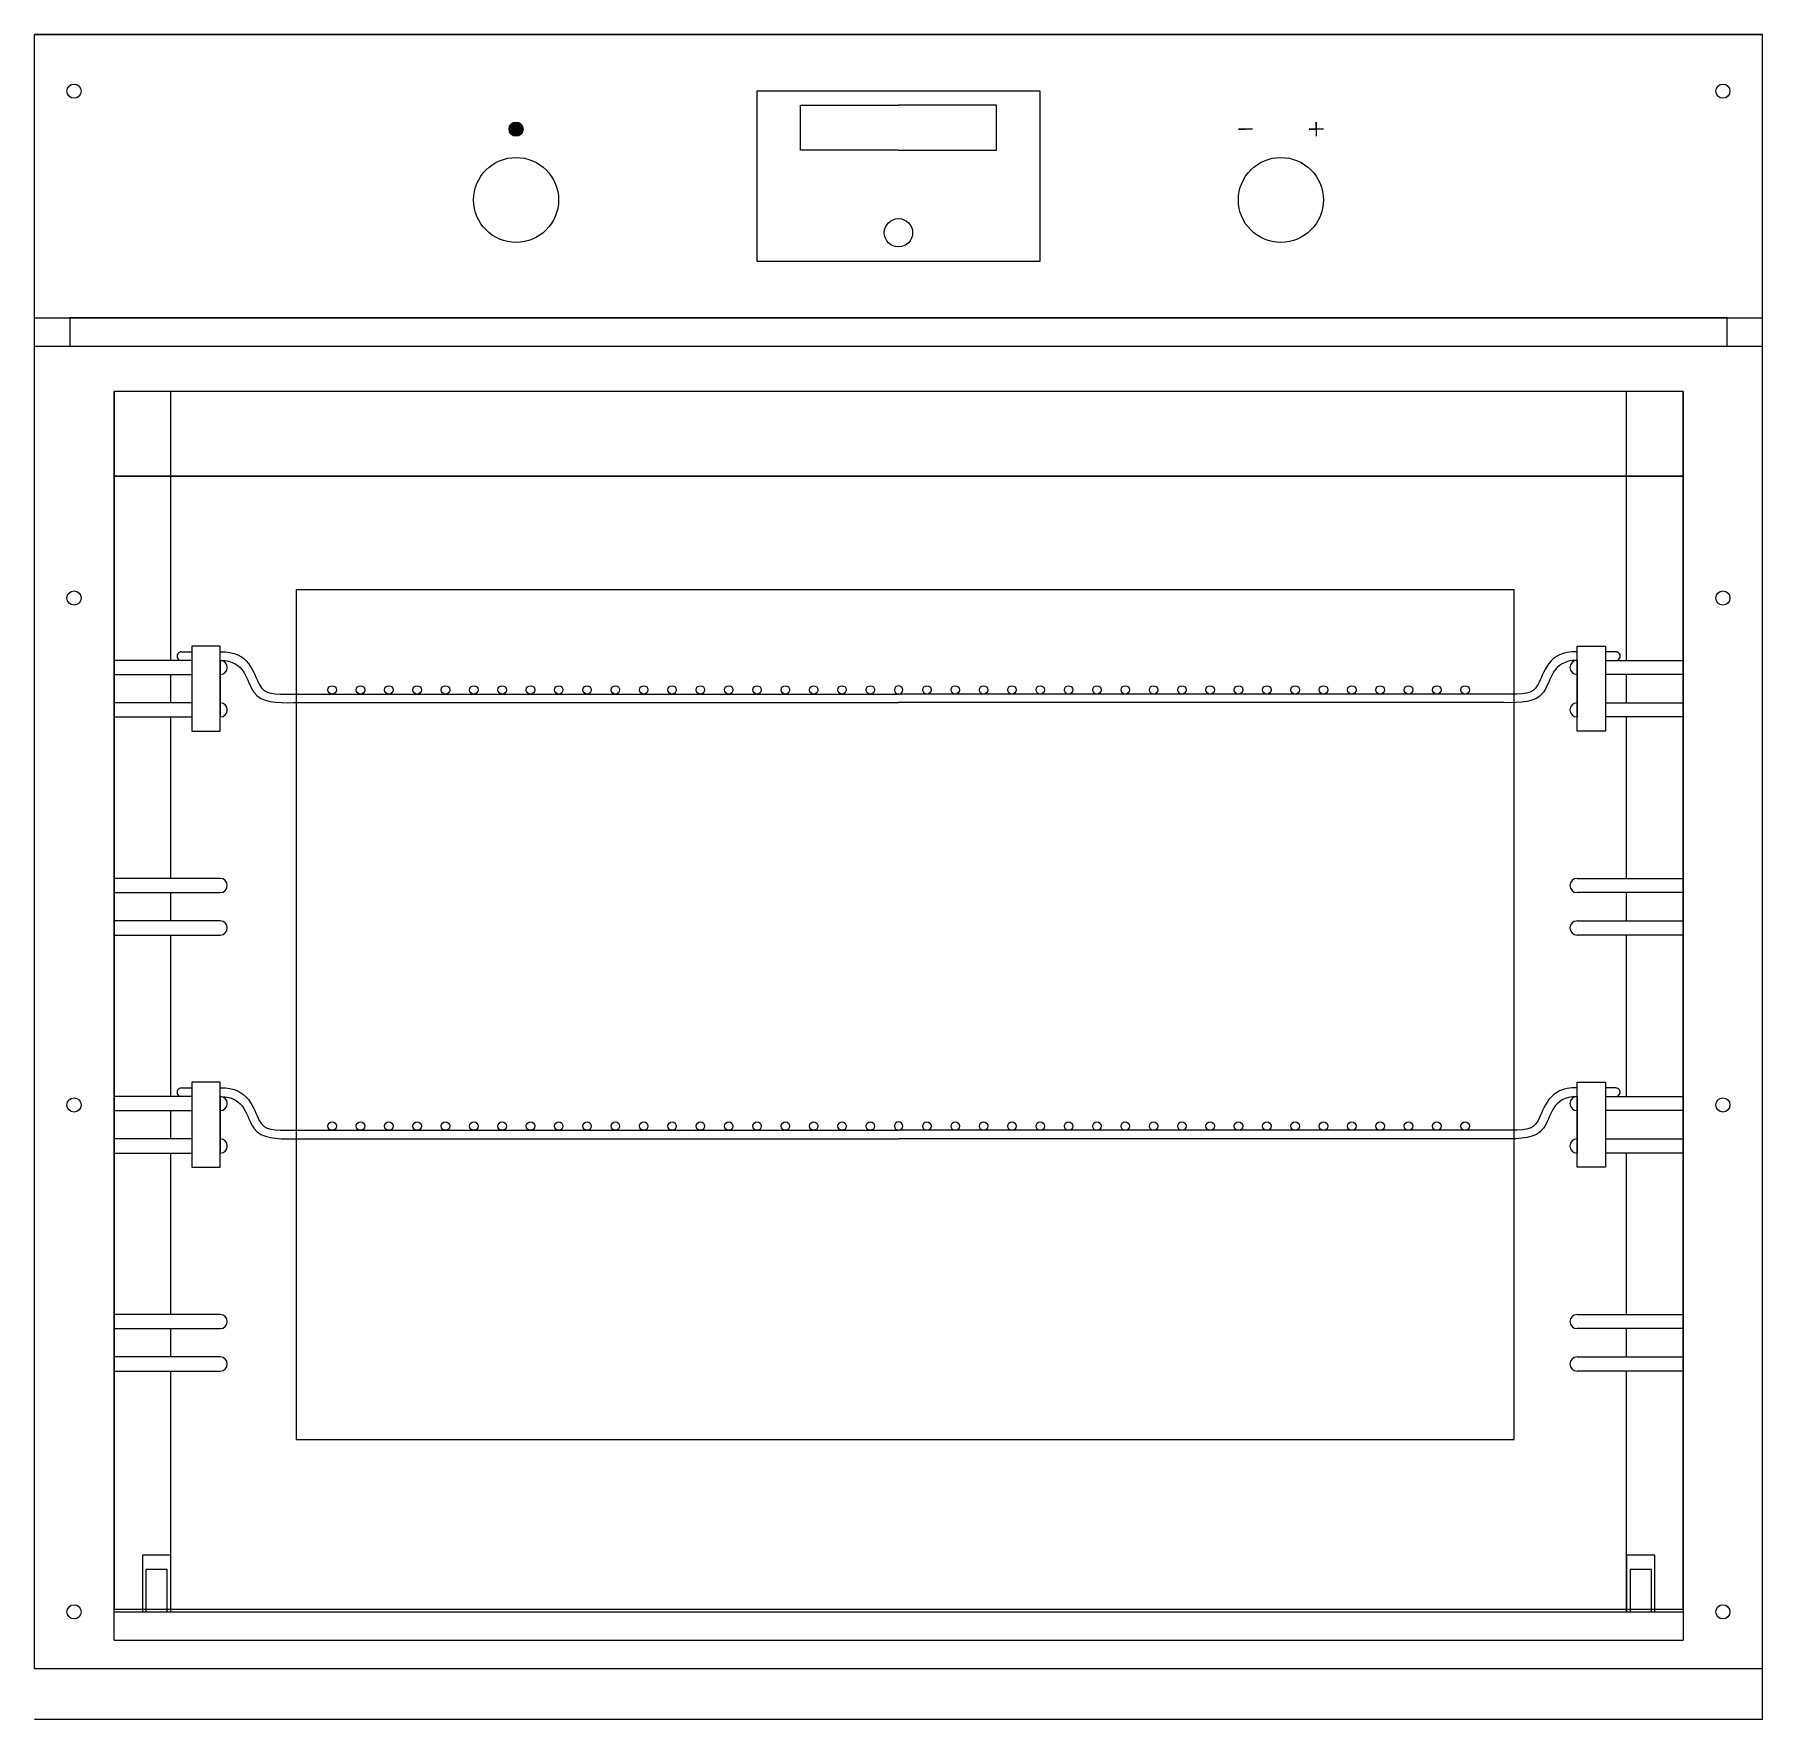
# Model space of a CAD drawing. Header units: millimetres. Extents: x 3813 to 53761, y -2555 to 21253.
# Drawn here: x 9953 to 10563, y 20658 to 21253 of the extents above; entities that cross this region are included whole.
import ezdxf

# ---------------------------------------------------------------- set-up
doc = ezdxf.new("R2010")
doc.units = ezdxf.units.MM
doc.layers.add('HIDE', color=6, linetype='Continuous')

# ---------------------------------------------------------------- blocks, each defined once
blk = doc.blocks.new('block 1')
at = {"color": 6}
for p, q in [((-51.65, 2.5), (-52.65, 2.5)), ((-52.65, 2.5), (-52.65, -0.5)), ((-51.65, -0.5), (-51.65, 2.5)), ((-51.65, 2), (-51.65, 2.5)), ((-3.75, -0.5), (-3.75, 2.5)), ((-3.75, 2.5), (-2.75, 2.5)), ((-3.75, 2), (-3.75, 2.5)), ((-2.75, 2.5), (-2.75, -0.5)), ((-52.65, 2), (-55.4, 2)), ((-53.017, 2.3), (-52.65, 2.3)), ((-51.65, 2), (-51.65, 0)), ((-3.75, 2), (-3.75, 0)), ((-2.383, 2.3), (-2.75, 2.3)), ((-2.75, 2), (0, 2)), ((-55.4, 1.5), (-52.65, 1.5)), ((0, 1.5), (-2.75, 1.5)), ((-49.064, 0.806), (-27.7, 0.806)), ((-6.336, 0.806), (-27.7, 0.806)), ((-52.65, 0.5), (-55.4, 0.5)), ((-55.4, 0), (-52.65, 0)), ((-49.068, 0.506), (-27.7, 0.506)), ((-6.332, 0.506), (-27.7, 0.506)), ((-2.75, 0.5), (0, 0.5)), ((0, 0), (-2.75, 0)), ((-52.65, -0.5), (-51.65, -0.5)), ((-2.75, -0.5), (-3.75, -0.5))]:
    blk.add_line(p, q, dxfattribs=at)
for centre in [(-47.7, 0.956), (-46.7, 0.956), (-45.7, 0.956), (-44.7, 0.956), (-43.7, 0.956), (-42.7, 0.956), (-41.7, 0.956), (-40.7, 0.956), (-39.7, 0.956), (-38.7, 0.956), (-37.7, 0.956), (-36.7, 0.956), (-35.7, 0.956), (-34.7, 0.956), (-33.7, 0.956), (-32.7, 0.956), (-31.7, 0.956), (-30.7, 0.956), (-29.7, 0.956), (-28.7, 0.956), (-26.7, 0.956), (-25.7, 0.956), (-24.7, 0.956), (-23.7, 0.956), (-22.7, 0.956), (-21.7, 0.956), (-20.7, 0.956), (-19.7, 0.956), (-18.7, 0.956), (-17.7, 0.956), (-16.7, 0.956), (-15.7, 0.956), (-14.7, 0.956), (-13.7, 0.956), (-12.7, 0.956), (-11.7, 0.956), (-10.7, 0.956), (-9.7, 0.956), (-8.7, 0.956), (-7.7, 0.956)]:
    blk.add_circle(centre, 0.15, dxfattribs=at)
for centre, radius, start, end in [((-53.023, 2.15), 0.15, 87.91003, 270), ((-51.65, 1.75), 0.25, 270, 90), ((-3.75, 1.75), 0.25, 90, 270), ((-3.75, 1.75), 0.25, 90, 270), ((-2.377, 2.15), 0.15, 270, 92.08997), ((-27.7, 0.956), 0.15, 90, 270), ((-27.7, 0.956), 0.15, 270, 90), ((-51.65, 0.25), 0.25, 270, 90), ((-3.75, 0.25), 0.25, 90, 270), ((-3.75, 0.25), 0.25, 90, 270)]:
    blk.add_arc(centre, radius, start, end, dxfattribs=at)
for points in [[(-51.65, 2.3), (-50.629, 2.348), (-50.336, 0.728), (-49.789, 0.816), (-49.064, 0.806)], [(-51.65, 2), (-50.739, 2), (-50.739, 0.5), (-49.65, 0.5), (-49.068, 0.506)], [(-3.75, 2.3), (-4.771, 2.348), (-5.064, 0.728), (-5.611, 0.816), (-6.336, 0.806)], [(-3.75, 2), (-4.661, 2), (-4.661, 0.5), (-5.75, 0.5), (-6.332, 0.506)]]:
    blk.add_open_spline(points, degree=3, dxfattribs=at)

msp = doc.modelspace()

# ---------------------------------------------------------------- hatches: boundary and pattern name
h = msp.add_hatch(color=8)
h.dxf.hatch_style = 1
h.paths.add_polyline_path([(10120.17, 21220.02, 1), (10125.17, 21220.02, 1)])

# ---------------------------------------------------------------- linework, layer by layer
at = {"color": 8}
for p, q in [((9952.67, 21253.43), (10562.67, 21253.43)), ((10562.67, 21253.43), (9952.67, 21253.43)), ((10562.67, 20676.43), (10562.67, 21253.43)), ((10307.67, 21233.43), (10207.67, 21233.43)), ((10207.67, 21233.43), (10207.67, 21173.43)), ((10307.67, 21173.43), (10307.67, 21233.43)), ((10405.17, 21220.02), (10405.17, 21222.52)), ((10405.17, 21222.52), (10405.17, 21220.02)), ((10382.67, 21220.02), (10377.67, 21220.02)), ((10377.67, 21220.02), (10380.17, 21220.02)), ((10407.67, 21220.02), (10402.67, 21220.02)), ((10402.67, 21220.02), (10405.17, 21220.02)), ((10405.17, 21220.02), (10405.17, 21217.52)), ((10207.67, 21173.43), (10307.67, 21173.43)), ((9952.67, 21153.43), (10562.67, 21153.43)), ((9965.17, 21153.43), (9965.17, 21143.43)), ((10550.17, 21153.43), (9965.17, 21153.43)), ((10550.17, 21143.43), (10550.17, 21153.43)), ((9952.67, 21143.43), (9965.17, 21143.43)), ((9952.67, 21143.43), (9966.62, 21143.43)), ((9960.17, 21143.43), (10562.67, 21143.43)), ((9965.17, 21143.43), (10550.17, 21143.43)), ((10548.72, 21143.43), (10562.67, 21143.43)), ((9980.73, 21127.43), (9980.73, 21097.43)), ((10534.73, 21127.43), (9980.73, 21127.43)), ((10534.73, 21097.43), (10534.73, 21127.43)), ((9980.73, 21097.43), (10534.73, 21097.43)), ((10534.73, 21097.43), (9980.73, 21097.43)), ((9980.73, 21097.43), (9980.73, 20697.43)), ((10534.73, 20697.43), (10534.73, 21097.43)), ((10475.06, 21057.34), (10045.06, 21057.34)), ((10045.06, 21057.34), (10045.06, 20757.34)), ((10475.06, 20757.34), (10475.06, 21057.34)), ((10045.06, 20757.34), (10475.06, 20757.34)), ((9980.73, 20697.43), (10021.93, 20697.43)), ((10021.93, 20697.43), (10534.73, 20697.43)), ((10562.67, 20658.43), (10562.67, 20696.43)), ((9952.67, 20676.43), (10555.17, 20676.43)), ((10555.17, 20676.43), (10562.67, 20676.43)), ((10562.67, 20658.43), (9952.67, 20658.43)), ((10555.17, 20658.43), (9960.17, 20658.43))]:
    msp.add_line(p, q, dxfattribs=at)
msp.add_line((9952.67, 20676.43), (9952.67, 21253.43))
for points in [[(10257.67, 21212.57), (10223.1, 21212.57), (10223.1, 21228.53), (10257.67, 21228.53)], [(10257.67, 21212.57), (10292.25, 21212.57), (10292.25, 21228.53), (10257.67, 21228.53)]]:
    msp.add_lwpolyline(points, dxfattribs=at)
for centre, radius in [((9966.62, 21233.43), 2.5), ((10548.72, 21233.43), 2.5), ((10122.67, 21220.02), 2.5), ((10122.67, 21195.02), 15), ((10392.67, 21195.02), 15), ((10257.67, 21183.43), 5), ((9966.62, 21054.43), 2.5), ((10548.72, 21054.43), 2.5), ((9966.62, 20875.43), 2.5), ((10548.72, 20875.43), 2.5), ((9966.62, 20696.43), 2.5), ((10548.72, 20696.43), 2.5)]:
    msp.add_circle(centre, radius, dxfattribs=at)
at = {"layer": 'HIDE'}
for p, q in [((9952.67, 21143.43), (10562.67, 21143.43)), ((10534.73, 21127.43), (9980.73, 21127.43)), ((9980.73, 20686.43), (9980.73, 21127.43)), ((10000.73, 21032.43), (10000.73, 21127.43)), ((10514.73, 21032.43), (10514.73, 21127.43)), ((10534.73, 21127.43), (10534.73, 20686.43)), ((10000.73, 21017.43), (10000.73, 21027.43)), ((10514.73, 21017.43), (10514.73, 21027.43)), ((10000.73, 20955.43), (10000.73, 21012.43)), ((10514.73, 20955.43), (10514.73, 21012.43)), ((10018.23, 20955.43), (9980.73, 20955.43)), ((10497.23, 20955.43), (10534.73, 20955.43)), ((9980.73, 20950.43), (10018.23, 20950.43)), ((10000.73, 20940.43), (10000.73, 20950.43)), ((10534.73, 20950.43), (10497.23, 20950.43)), ((10514.73, 20940.43), (10514.73, 20950.43)), ((10018.23, 20940.43), (9980.73, 20940.43)), ((9980.73, 20935.43), (10018.23, 20935.43)), ((10000.73, 20878.43), (10000.73, 20935.43)), ((10497.23, 20940.43), (10534.73, 20940.43)), ((10534.73, 20935.43), (10497.23, 20935.43)), ((10514.73, 20878.43), (10514.73, 20935.43)), ((10000.73, 20863.43), (10000.73, 20873.43)), ((10000.73, 20801.43), (10000.73, 20858.43)), ((10514.73, 20801.43), (10514.73, 20858.43)), ((10018.23, 20801.43), (9980.73, 20801.43)), ((10497.23, 20801.43), (10534.73, 20801.43)), ((9980.73, 20796.43), (10018.23, 20796.43)), ((10000.73, 20786.43), (10000.73, 20796.43)), ((10534.73, 20796.43), (10497.23, 20796.43)), ((10514.73, 20786.43), (10514.73, 20796.43)), ((10018.23, 20786.43), (9980.73, 20786.43)), ((10497.23, 20786.43), (10534.73, 20786.43)), ((9980.73, 20781.43), (10018.23, 20781.43)), ((10000.73, 20696.43), (10000.73, 20781.43)), ((10534.73, 20781.43), (10497.23, 20781.43)), ((10514.73, 20696.43), (10514.73, 20781.43)), ((10000.73, 20716.43), (9990.73, 20716.43)), ((9990.73, 20716.43), (9990.73, 20696.43)), ((10000.73, 20696.43), (10000.73, 20716.43)), ((10524.73, 20716.43), (10514.73, 20716.43)), ((10514.73, 20716.43), (10514.73, 20696.43)), ((10524.73, 20696.43), (10524.73, 20716.43)), ((9999.48, 20711.43), (9991.98, 20711.43)), ((9991.98, 20711.43), (9991.98, 20696.43)), ((9999.48, 20696.43), (9999.48, 20711.43)), ((10523.48, 20711.43), (10515.98, 20711.43)), ((10515.98, 20711.43), (10515.98, 20696.43)), ((10523.48, 20696.43), (10523.48, 20711.43)), ((9980.73, 20696.43), (10534.73, 20696.43)), ((9980.73, 20686.43), (10534.73, 20686.43))]:
    msp.add_line(p, q, dxfattribs=at)
for centre, start, end in [((10018.23, 20952.93), 270, 90), ((10497.23, 20952.93), 90, 270), ((10018.23, 20937.93), 270, 90), ((10497.23, 20937.93), 90, 270), ((10018.23, 20798.93), 270, 90), ((10497.23, 20798.93), 90, 270), ((10018.23, 20783.93), 270, 90), ((10497.23, 20783.93), 90, 270)]:
    msp.add_arc(centre, 2.5, start, end, dxfattribs=at)

# ---------------------------------------------------------------- block references
at = {"layer": 'HIDE', "xscale": 10, "yscale": 10, "zscale": 10}
for p in [(10534.73, 21012.43), (10534.73, 20858.43)]:
    msp.add_blockref('block 1', p, dxfattribs=at)

doc.saveas('drawing.dxf')
